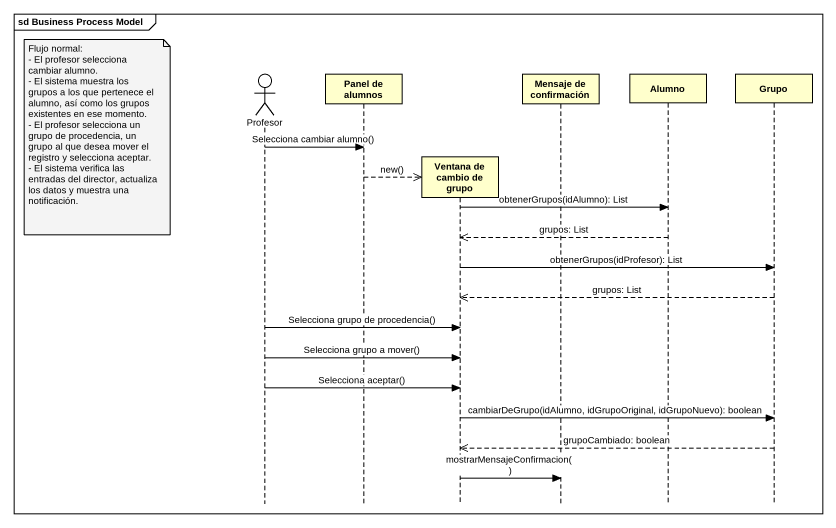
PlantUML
@startuml
mainframe sd Business Process Model
hide footbox
actor Profesor
participant "Panel de alumnos" as Panel_de_alumnos
participant "Ventana de cambio de grupo" as Ventana_de_cambio_de_grupo
participant "Mensaje de confirmación" as Mensaje_de_confirmación
participant Alumno
participant Grupo

note left of Profesor
  Flujo normal:
  - El profesor selecciona cambiar alumno.
  - El sistema muestra los grupos a los que pertenece el alumno, así como los grupos existentes en ese momento.
  - El profesor selecciona un grupo de procedencia, un grupo al que desea mover el registro y selecciona aceptar.
  - El sistema verifica las entradas del director, actualiza los datos y muestra una notificación.
end note
Profesor -> Panel_de_alumnos : Selecciona cambiar alumno()
Panel_de_alumnos -->> Ventana_de_cambio_de_grupo ** : new()
Ventana_de_cambio_de_grupo -> Alumno : obtenerGrupos(idAlumno): List
Alumno -->> Ventana_de_cambio_de_grupo : grupos: List
Ventana_de_cambio_de_grupo -> Grupo : obtenerGrupos(idProfesor): List
Grupo -->> Ventana_de_cambio_de_grupo : grupos: List
Profesor -> Ventana_de_cambio_de_grupo : Selecciona grupo de procedencia()
Profesor -> Ventana_de_cambio_de_grupo : Selecciona grupo a mover()
Profesor -> Ventana_de_cambio_de_grupo : Selecciona aceptar()
Ventana_de_cambio_de_grupo -> Grupo : cambiarDeGrupo(idAlumno, idGrupoOriginal, idGrupoNuevo): boolean
Grupo -->> Ventana_de_cambio_de_grupo : grupoCambiado: boolean
Ventana_de_cambio_de_grupo -> Mensaje_de_confirmación : mostrarMensajeConfirmacion()
@enduml
